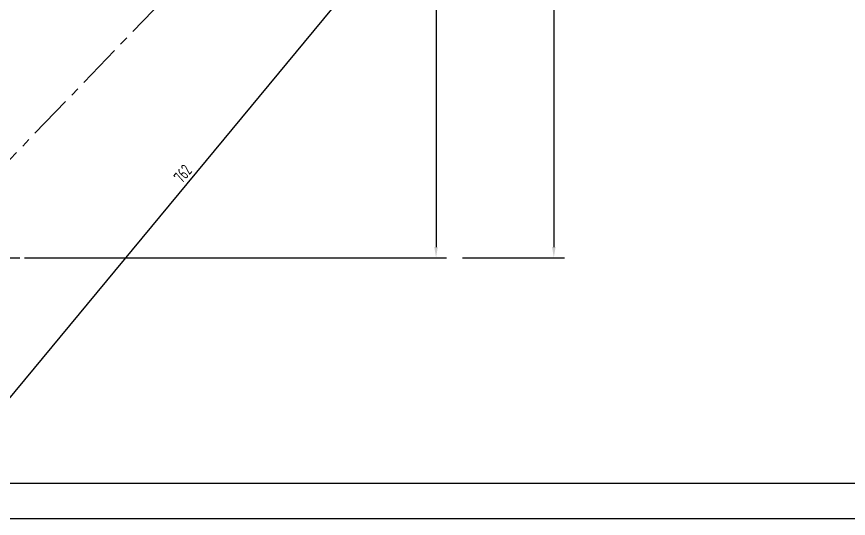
# Model space of a CAD drawing. Header units: millimetres. Extents: x 0 to 10092, y -1 to 7128.
# Drawn here: x 3894 to 6719, y 0 to 1705 of the extents above; entities that cross this region are included whole.
import ezdxf

# ---------------------------------------------------------------- set-up
doc = ezdxf.new("R2010")
doc.units = ezdxf.units.MM
doc.header["$LTSCALE"] = 120
doc.linetypes.add('G', pattern=[2, 1.25, -0.25, 0.25, -0.25])
for name, color, linetype in [('01', 7, 'Continuous'), ('02', 1, 'Continuous'), ('05', 4, 'G'), ('08', 1, 'Continuous')]:
    doc.layers.add(name, color=color, linetype=linetype)
doc.styles.get("Standard").update_dxf_attribs({"font": 'isocp', "width": 0.707, "bigfont": 'intecad.shx'})

msp = doc.modelspace()

# ---------------------------------------------------------------- linework, layer by layer
at = {"layer": '01', "color": 7}
msp.add_lwpolyline([(300, 120), (9972, 120)], dxfattribs=at)
at = {"layer": '02', "color": 7}
msp.add_lwpolyline([(0, 0), (10092, 0)], dxfattribs=at)
at = {"layer": '05', "color": 7, "linetype": 'G'}
for p, q in [((3290.5, 616.3), (4870.8, 2259.7)), ((2554.4, 885.7), (4082.6, 885.7))]:
    msp.add_line(p, q, dxfattribs=at)
at = {"layer": '08', "color": 7}
for p, q in [((5718.8, 2949.7), (5718.8, 921.7)), ((5318.5, 2610.7), (5318.5, 921.7)), ((3777.6, 297.2), (5189.7, 2002.8)), ((3920.5, 885.7), (5354.5, 885.7)), ((5408.5, 885.7), (5754.8, 885.7))]:
    msp.add_line(p, q, dxfattribs=at)
for points in [[(5312.5, 921.7), (5324.5, 921.7), (5318.5, 885.7)], [(5712.8, 921.7), (5724.8, 921.7), (5718.8, 885.7)]]:
    msp.add_solid(points, dxfattribs=at)

# ---------------------------------------------------------------- texts
at = {"layer": '08', "color": 7, "insert": (4458.2, 1171), "char_height": 42, "attachment_point": 5, "rotation": 50.3773}
msp.add_mtext('762', dxfattribs=at)

doc.saveas('drawing.dxf')
